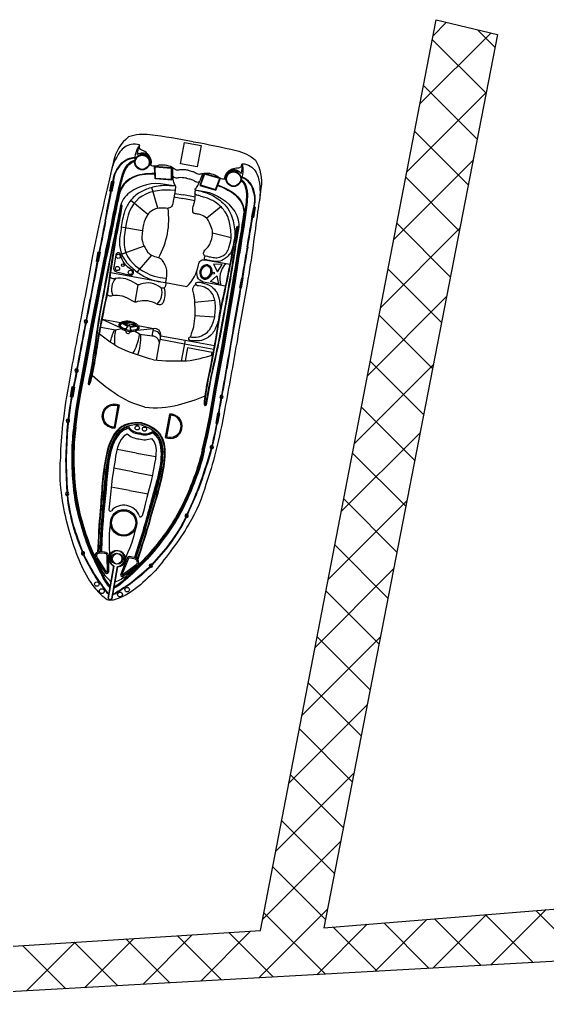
# Model space of a CAD drawing. Header units: metres. Extents: x 316591 to 321268, y 1878408 to 1881184.
# Drawn here: x 316863.8 to 316950.3, y 1880279.9 to 1880441.7 of the extents above; entities that cross this region are included whole.
import ezdxf

# ---------------------------------------------------------------- set-up
doc = ezdxf.new("R2010")
doc.units = ezdxf.units.M
doc.layers.add('PORT', color=5, linetype='Continuous')

msp = doc.modelspace()

# ---------------------------------------------------------------- linework, layer by layer
at = {"color": 32, "true_color": 0xcd6928}
for p, q in [((316883.55, 1880419.54), (316883.53, 1880419.63)), ((316899.61, 1880416.61), (316899.66, 1880416.68)), ((316886.46, 1880410.81), (316885.44, 1880414.21)), ((316884.81, 1880409.8), (316882.01, 1880412.1)), ((316889.09, 1880412.66), (316890.54, 1880412.4)), ((316889.2, 1880413.25), (316890.65, 1880412.98)), ((316892.49, 1880412.05), (316890.54, 1880412.4)), ((316892.55, 1880412.64), (316890.65, 1880412.98)), ((316896.78, 1880411.06), (316894.46, 1880409.16)), ((316883.9, 1880407.12), (316880.45, 1880407.72)), ((316898.44, 1880405.97), (316895.4, 1880406.71)), ((316884.18, 1880404.61), (316880.52, 1880403.29)), ((316885.42, 1880403.11), (316883.06, 1880400.37)), ((316886.81, 1880398.77), (316878.73, 1880400.24)), ((316883.18, 1880398.29), (316882.66, 1880395.45)), ((316895.78, 1880395.7), (316892.46, 1880395.35)), ((316880.33, 1880392.06), (316877.34, 1880392.61)), ((316880.33, 1880391.21), (316877.34, 1880392.61)), ((316895.74, 1880392.95), (316892.5, 1880393.2)), ((316881.49, 1880391.42), (316880.53, 1880391.97)), ((316881.58, 1880391.57), (316880.72, 1880392.07)), ((316882.67, 1880391.64), (316880.9, 1880391.96)), ((316881.89, 1880391.51), (316882.84, 1880391.67)), ((316881.92, 1880391.34), (316882.99, 1880391.52)), ((316885.73, 1880391.08), (316883.06, 1880390.81)), ((316885.73, 1880391.08), (316883.24, 1880391.54)), ((316885.51, 1880389.88), (316885.73, 1880391.08)), ((316890.9, 1880389.2), (316895.74, 1880388.32)), ((316890.79, 1880388.62), (316895.64, 1880387.74)), ((316882.93, 1880370.71), (316879.76, 1880371.29)), ((316882.93, 1880370.71), (316886.11, 1880370.13)), ((316882.37, 1880367.64), (316879.21, 1880368.22)), ((316882.37, 1880367.64), (316885.54, 1880367.06)), ((316881.81, 1880364.57), (316878.78, 1880365.13)), ((316881.81, 1880364.57), (316884.84, 1880364.02))]:
    msp.add_line(p, q, dxfattribs=at)
for points in [[(316892.24, 1880421.71, 0.01736), (316885.14, 1880422.83, 0.12634), (316881.63, 1880422.49, 0.172899), (316879.17, 1880418.49, 0.013884), (316878.32, 1880414.68, 0.008973), (316877.07, 1880409.25, 0.01509), (316875.76, 1880403.02, -0.002245), (316873.93, 1880393.37, 0.003342), (316871.95, 1880382.64, 0.016984), (316870.85, 1880375.42, 0.024546), (316870.47, 1880369.93, 0.067942), (316870.79, 1880362.87, 0.033948), (316871.88, 1880358.1, 0.022001), (316873.26, 1880353.78, 0.042872), (316875.27, 1880349.8, 0.059514), (316876.87, 1880347.78, 0.046364), (316877.83, 1880346.95, 0.104882), (316878.54, 1880346.62, 0.104882)], [(316892.24, 1880421.71, -0.01736), (316899.29, 1880420.25, -0.12634), (316902.45, 1880418.69, -0.172899), (316903.34, 1880414.08, -0.013884), (316902.78, 1880410.22, -0.008973), (316902.04, 1880404.7, -0.01509), (316901.06, 1880398.4, 0.002245), (316899.37, 1880388.72, -0.003342), (316897.43, 1880377.99, -0.016984), (316895.9, 1880370.85, -0.024546), (316894.32, 1880365.57, -0.067942), (316891.52, 1880359.08, -0.033948), (316888.82, 1880355.01, -0.022001), (316886, 1880351.45, -0.042872), (316882.72, 1880348.45, -0.059514), (316880.51, 1880347.12, -0.046364), (316879.31, 1880346.68, -0.104882), (316878.54, 1880346.62, -0.104882)], [(316883.45, 1880421.17, 0.164393), (316882.07, 1880421.25, 0.188684), (316880.24, 1880420.05, 0.10758), (316878.67, 1880416.37)], [(316872.66, 1880374.98), (316873.01, 1880377.55), (316873.49, 1880380.52), (316874.39, 1880385.32), (316875.6, 1880391.92), (316877.65, 1880402.49, 0.002601), (316878.83, 1880408.22, -0.004411), (316879.83, 1880413.09, -0.013009), (316880.67, 1880416.41, -0.113396), (316881.63, 1880418.09, -0.146005), (316882.65, 1880418.69, -1.595219)], [(316872.75, 1880374.97), (316873.1, 1880377.54), (316873.57, 1880380.5), (316874.48, 1880385.3), (316875.69, 1880391.91), (316877.74, 1880402.48, 0.002601), (316878.92, 1880408.2, -0.004411), (316879.91, 1880413.07, -0.013003), (316880.75, 1880416.39, -0.113337), (316881.7, 1880418.03, -0.144821), (316882.65, 1880418.6, -0.138987)], [(316872.84, 1880374.96), (316873.18, 1880377.53), (316873.66, 1880380.49), (316874.57, 1880385.29), (316875.77, 1880391.89), (316877.83, 1880402.46, 0.002601), (316879, 1880408.19, -0.00441), (316880, 1880413.05, -0.012997), (316880.83, 1880416.36, -0.113276), (316881.76, 1880417.97, -0.142458), (316882.66, 1880418.51, -0.142458)], [(316877.79, 1880408.72, 0.002942), (316878.64, 1880413.01, -0.002013), (316879.19, 1880415.74, -0.130442), (316880.03, 1880417.59, -0.261246), (316882.67, 1880419.13, -0.209197)], [(316877.87, 1880408.71, 0.002941), (316878.72, 1880412.99, -0.002014), (316879.28, 1880415.72, -0.130992), (316880.11, 1880417.54, -0.261832), (316882.67, 1880419.04, -0.261832)], [(316900.28, 1880418.1, -0.164393), (316901.6, 1880417.68, -0.188684), (316902.88, 1880415.92, -0.10758), (316903.06, 1880411.92)], [(316885.97, 1880416.41, 0.043334), (316883.9, 1880416.27, 0.18333), (316880.93, 1880414.74, 0.123985), (316879.96, 1880412.48, -0.015377), (316879.53, 1880410.8)], [(316885.97, 1880416.5, 0.043195), (316883.89, 1880416.35, 0.183415), (316880.87, 1880414.8, 0.094511), (316880, 1880413.08)], [(316893.88, 1880371.12), (316894.47, 1880373.64), (316895.06, 1880376.58), (316895.91, 1880381.39), (316897.12, 1880388), (316898.93, 1880398.61, -0.002601), (316899.85, 1880404.38, 0.00441), (316900.64, 1880409.29, 0.012997), (316901.03, 1880412.67, 0.113276), (316900.73, 1880414.51, 0.142458), (316900.08, 1880415.33, 0.142458)], [(316893.96, 1880371.1), (316894.55, 1880373.63), (316895.15, 1880376.56), (316896, 1880381.38), (316897.2, 1880387.98), (316899.01, 1880398.59, -0.002601), (316899.94, 1880404.37, 0.004411), (316900.73, 1880409.27, 0.013003), (316901.11, 1880412.67, 0.113337), (316900.81, 1880414.54, 0.144821), (316900.11, 1880415.41, 0.138987)], [(316894.05, 1880371.08), (316894.64, 1880373.61), (316895.24, 1880376.55), (316896.08, 1880381.36), (316897.29, 1880387.97), (316899.1, 1880398.58, -0.002601), (316900.03, 1880404.35, 0.004411), (316900.81, 1880409.26, 0.013009), (316901.2, 1880412.66, 0.113396), (316900.89, 1880414.57, 0.146005), (316900.15, 1880415.49, 1.595219)], [(316901.09, 1880404.47, -0.002941), (316901.81, 1880408.78, 0.002014), (316902.26, 1880411.53, 0.130992), (316902.13, 1880413.52, 0.261832), (316900.25, 1880415.83, 0.261832)], [(316901.18, 1880404.46, -0.002942), (316901.9, 1880408.76, 0.002013), (316902.34, 1880411.51, 0.130442), (316902.21, 1880413.55, 0.261246), (316900.29, 1880415.91, 0.209197)], [(316873.01, 1880374.94), (316873.36, 1880377.5), (316873.83, 1880380.46), (316874.74, 1880385.26), (316875.95, 1880391.86), (316878, 1880402.42, 0.002601), (316879.18, 1880408.15, -0.00441), (316880.17, 1880413.02, -0.002867), (316880.34, 1880413.75, -0.002867)], [(316889.35, 1880414.41), (316887.63, 1880414.72, 0.202722), (316881.84, 1880413.41, 0.178768), (316880.27, 1880410.99, -0.010028), (316879.17, 1880405.63, 0.005356), (316877.48, 1880396.78, 0.016605), (316876.28, 1880389.59, -0.018921), (316875.02, 1880382.13, 0.925873), (316875.3, 1880382.03, 0.041202), (316875.66, 1880383.33, 0.024461), (316876.45, 1880387.6, -0.012888), (316878, 1880395.81, 0.019359), (316878.78, 1880400.64, -0.002375), (316879.69, 1880406.22, 0.006386), (316880.36, 1880409.76, 0.013656), (316880.61, 1880411.18, 0.862706), (316880.34, 1880411.26, -0.648089)], [(316889.35, 1880414.41), (316889.28, 1880413.71), (316888.91, 1880411.62, -0.448043), (316887.75, 1880410.81, 0.025561), (316886.66, 1880410.83, 0.15676), (316885.48, 1880410.39, 0.144288), (316884.78, 1880409.76, 0.079427), (316884.09, 1880408.13, 0.054179), (316883.83, 1880406.15, 0.127294), (316884.2, 1880404.58, -0.025195), (316884.76, 1880403.64, 0.112656), (316885.43, 1880403.11, 0.061652), (316886.44, 1880402.76, -0.222278), (316887.17, 1880402.27, -0.049109), (316887.59, 1880401.54, -0.09997), (316887.86, 1880400.68, -0.045992), (316887.8, 1880399.34), (316887.72, 1880398.64)], [(316892.52, 1880413.83), (316894.09, 1880413.55, -0.202722), (316899.04, 1880410.27, -0.178768), (316899.66, 1880407.45, 0.010028), (316898.79, 1880402.05, -0.005356), (316897.24, 1880393.17, -0.016605), (316895.82, 1880386.02, 0.018921), (316894.37, 1880378.59, -0.925873), (316894.08, 1880378.6, -0.041202), (316894.19, 1880379.95, -0.024461), (316894.97, 1880384.22, 0.012888), (316896.42, 1880392.45, -0.019359), (316897.39, 1880397.24, 0.002375), (316898.52, 1880402.79, -0.006386), (316899.13, 1880406.33, -0.013656), (316899.41, 1880407.75, -0.862706), (316899.69, 1880407.73, 0.648089)], [(316896.24, 1880414.54, -0.043334), (316898.12, 1880413.67, -0.18333), (316900.36, 1880411.2, -0.123985), (316900.47, 1880408.74, 0.015377), (316900.29, 1880407.01)], [(316896.27, 1880414.62, -0.043195), (316898.16, 1880413.75, -0.183415), (316900.44, 1880411.23, -0.094511), (316900.64, 1880409.32)], [(316880.42, 1880411.23, 0.016488), (316880.36, 1880410.97, -0.010023), (316879.26, 1880405.62, 0.005356), (316877.57, 1880396.76, 0.016607), (316876.37, 1880389.57, -0.018921), (316875.1, 1880382.11, -0.01143), (316875.1, 1880382.11, 0.913283), (316875.22, 1880382.06, 0.041174), (316875.58, 1880383.35, 0.024478), (316876.36, 1880387.61, -0.012889), (316877.91, 1880395.83, 0.019362), (316878.7, 1880400.65, -0.002377), (316879.6, 1880406.24, 0.006391), (316880.28, 1880409.78, 0.013664), (316880.52, 1880411.2, -0.000701), (316880.52, 1880411.2, 0.819976), (316880.42, 1880411.23, 0.819976)], [(316877.79, 1880408.72, -0.006425), (316876.63, 1880402.83, -0.002217), (316874.81, 1880393.19, 0.003368), (316872.77, 1880382.4, 0.024633), (316871.65, 1880375.57, 0.015037), (316871.39, 1880370.99, 0.025439), (316871.36, 1880368.44, 0.013843), (316871.63, 1880363.13, 0.040266), (316872.68, 1880358.27, 0.016729), (316874.3, 1880353.9, 0.029739), (316876.63, 1880349.77, -0.01525), (316877.96, 1880347.98, 0.132389), (316878.26, 1880347.7, 0.028442), (316878.41, 1880347.63, 0.028442)], [(316877.87, 1880408.71, -0.006424), (316876.72, 1880402.81, -0.002217), (316874.89, 1880393.18, 0.003368), (316872.86, 1880382.38, 0.024633), (316871.73, 1880375.56, 0.015038), (316871.47, 1880370.99, 0.025461), (316871.45, 1880368.44, 0.013839), (316871.72, 1880363.14, 0.040238), (316872.77, 1880358.29, 0.016715), (316874.38, 1880353.93, 0.029693), (316876.7, 1880349.82, -0.015234), (316878.04, 1880348.03, 0.134036), (316878.31, 1880347.78, 0.024879), (316878.42, 1880347.72, 0.024879)], [(316893.71, 1880371.16), (316894.29, 1880373.68), (316894.89, 1880376.61), (316895.74, 1880381.42), (316896.94, 1880388.03), (316898.75, 1880398.64, -0.002601), (316899.68, 1880404.41, 0.00441), (316900.47, 1880409.31, 0.002867), (316900.57, 1880410.06, 0.002867)], [(316899.6, 1880407.73, -0.016488), (316899.57, 1880407.46, 0.010023), (316898.7, 1880402.07, -0.005356), (316897.16, 1880393.19, -0.016607), (316895.74, 1880386.04, 0.018921), (316894.29, 1880378.61, 0.01143), (316894.29, 1880378.6, -0.913283), (316894.17, 1880378.61, -0.041174), (316894.28, 1880379.94, -0.024478), (316895.05, 1880384.2, 0.012889), (316896.5, 1880392.43, -0.019362), (316897.47, 1880397.22, 0.002377), (316898.6, 1880402.77, -0.006391), (316899.22, 1880406.32, -0.013664), (316899.5, 1880407.73, 0.000701), (316899.5, 1880407.73, -0.819976), (316899.6, 1880407.73, -0.819976)], [(316901.18, 1880404.46, 0.006425), (316900.18, 1880398.53, 0.002217), (316898.48, 1880388.87, -0.003368), (316896.57, 1880378.05, -0.024633), (316895.21, 1880371.26, -0.015037), (316893.84, 1880366.9, -0.025439), (316892.96, 1880364.5, -0.013843), (316890.83, 1880359.63, -0.040266), (316888.13, 1880355.45, -0.016729), (316885.07, 1880351.93, -0.029739), (316881.43, 1880348.89, 0.01525), (316879.55, 1880347.69, -0.132389), (316879.18, 1880347.54, -0.028442), (316879.01, 1880347.52, -0.028442)], [(316901.09, 1880404.47, 0.006424), (316900.09, 1880398.54, 0.002217), (316898.4, 1880388.89, -0.003368), (316896.49, 1880378.07, -0.024633), (316895.12, 1880371.29, -0.015038), (316893.75, 1880366.92, -0.025461), (316892.88, 1880364.53, -0.013839), (316890.75, 1880359.67, -0.040238), (316888.06, 1880355.5, -0.016715), (316885.01, 1880351.99, -0.029693), (316881.39, 1880348.96, 0.015234), (316879.5, 1880347.76, -0.134036), (316879.16, 1880347.62, -0.024879), (316879.03, 1880347.61, -0.024879)], [(316887.72, 1880398.64), (316891.22, 1880398, 0.158322), (316893.1, 1880401.56, -0.417676), (316894.15, 1880402.38), (316898.29, 1880401.63)], [(316897.55, 1880398.03), (316893.87, 1880398.7, -0.406088), (316892.91, 1880400.77)], [(316887.72, 1880398.64, -0.291269), (316887.47, 1880397.78, -0.299867), (316886.9, 1880397.81, 0.273478), (316883.63, 1880398.35, -0.28657), (316882.76, 1880398.48, 0.198759), (316879.45, 1880399.32, -0.45148), (316878.65, 1880399.62, -1.463971)], [(316887.48, 1880397.79, -0.164009), (316887.26, 1880395.25, -0.407559), (316886.39, 1880395.06, 0.20466), (316883.11, 1880395.51, -0.28657), (316882.25, 1880395.64, 0.198759), (316878.93, 1880396.48, -0.45148), (316878.13, 1880396.79, -1.463971)], [(316886.87, 1880389.53), (316886.95, 1880389.92, 0.516839), (316885.73, 1880391.08, 0.282905)], [(316885.72, 1880385.98, -0.033687), (316880.54, 1880387.76, -0.051879), (316876.9, 1880390.21, -1.92312)], [(316886.22, 1880385.95), (316886.68, 1880388.45, 0.462925), (316885.51, 1880389.88), (316883.47, 1880390.12)], [(316886.68, 1880388.45), (316886.87, 1880389.53, 0.545737), (316885.65, 1880390.68, 0.282905)], [(316885.72, 1880385.98, 0.033687), (316891.19, 1880385.82, 0.051879), (316895.47, 1880386.82, 1.92312)], [(316884.31, 1880378.25, -0.096403), (316879.3, 1880380.55, -0.040538), (316875.69, 1880383.44, -1.92312)], [(316884.31, 1880378.25, 0.096403), (316889.81, 1880378.63, 0.040538), (316894.21, 1880380.06, 1.92312)], [(316880.11, 1880378.59), (316879.42, 1880374.78, -0.483063), (316877.37, 1880377.08, -0.50024), (316880.11, 1880378.59, -0.418424)], [(316888.36, 1880377.08), (316887.66, 1880373.28, 0.483063), (316890.39, 1880374.7, 0.50024), (316888.36, 1880377.08, 0.418424)], [(316872.66, 1880374.98, 0.031596), (316872.35, 1880370.95, 0.004928), (316872.36, 1880368.26, 0.02844), (316872.77, 1880363.59, 0.042875), (316873.84, 1880358.99, 0.035347), (316875.38, 1880354.54, 0.024093), (316877.3, 1880350.61, 0.079837), (316878.59, 1880348.65)], [(316872.75, 1880374.97, 0.031592), (316872.44, 1880370.95, 0.004926), (316872.45, 1880368.26, 0.028436), (316872.86, 1880363.6, 0.042895), (316873.92, 1880359.01, 0.035363), (316875.46, 1880354.57, 0.024111), (316877.38, 1880350.65, 0.077658), (316878.61, 1880348.76, 0.077658)], [(316872.84, 1880374.96, 0.031588), (316872.52, 1880370.95, 0.004924), (316872.54, 1880368.26, 0.028433), (316872.95, 1880363.61, 0.042917), (316874.01, 1880359.04, 0.035379), (316875.54, 1880354.61, 0.02413), (316877.46, 1880350.69, 0.075408), (316878.63, 1880348.87, 0.075408)], [(316873.01, 1880374.93, 0.031581), (316872.7, 1880370.95, 0.00492), (316872.71, 1880368.27, 0.028426), (316873.12, 1880363.64, 0.042959), (316874.17, 1880359.09, 0.035411), (316875.71, 1880354.68, 0.028829), (316877.31, 1880351.38, 0.092336), (316878.78, 1880349.68, 0.080328)], [(316894.05, 1880371.08, -0.031596), (316892.92, 1880367.19, -0.004928), (316891.96, 1880364.68, -0.02844), (316889.92, 1880360.46, -0.042875), (316887.3, 1880356.53, -0.035347), (316884.28, 1880352.91, -0.024093), (316881.1, 1880349.91, -0.079837), (316879.2, 1880348.54)], [(316893.96, 1880371.1, -0.031592), (316892.84, 1880367.23, -0.004926), (316891.87, 1880364.71, -0.028436), (316889.84, 1880360.5, -0.042895), (316887.23, 1880356.58, -0.035363), (316884.22, 1880352.97, -0.024111), (316881.04, 1880349.98, -0.077658), (316879.22, 1880348.65, -0.077658)], [(316893.88, 1880371.12, -0.031588), (316892.76, 1880367.26, -0.004924), (316891.79, 1880364.75, -0.028433), (316889.77, 1880360.54, -0.042917), (316887.16, 1880356.64, -0.035379), (316884.16, 1880353.04, -0.02413), (316880.98, 1880350.04, -0.075408), (316879.24, 1880348.76, -0.075408)], [(316893.71, 1880371.16, -0.031581), (316892.59, 1880367.32, -0.00492), (316891.63, 1880364.81, -0.028426), (316889.61, 1880360.62, -0.042959), (316887.02, 1880356.74, -0.035411), (316884.03, 1880353.16, -0.028829), (316881.36, 1880350.64, -0.092336), (316879.39, 1880349.57, -0.080328)], [(316877.03, 1880354.59), (316877.73, 1880354.51, -0.382221), (316878.3, 1880353.99), (316878.34, 1880351.26, -0.786544), (316877.91, 1880351.03), (316876.3, 1880353.51, -0.616464), (316877.03, 1880354.59, -3.844907)], [(316882.76, 1880353.54), (316882.08, 1880353.72, 0.382221), (316881.36, 1880353.43), (316880.36, 1880350.89, 0.786544), (316880.68, 1880350.52), (316883.06, 1880352.27, 0.616464), (316882.76, 1880353.54, 3.844907)]]:
    msp.add_lwpolyline(points, format="xyb", dxfattribs=at)
for points in [[(316893.53, 1880421.07), (316892.89, 1880417.58), (316890.17, 1880418.07), (316890.81, 1880421.56)], [(316888.71, 1880417.46), (316888.72, 1880415.4), (316886, 1880415.6), (316885.92, 1880417.69)], [(316888.63, 1880417.38), (316888.64, 1880415.5), (316886.08, 1880415.69), (316886.02, 1880417.59)], [(316894.04, 1880416.49), (316893.31, 1880414.56), (316895.93, 1880413.79), (316896.73, 1880415.72)], [(316894.1, 1880416.38), (316893.42, 1880414.62), (316895.88, 1880413.9), (316896.62, 1880415.66)], [(316896.21, 1880400.4), (316896.97, 1880401.57), (316895.58, 1880401.64)], [(316896.09, 1880399.73), (316896.39, 1880398.37), (316895.06, 1880398.79)]]:
    msp.add_lwpolyline(points, close=True, dxfattribs=at)
for points in [[(316878.75, 1880413.6), (316878.6, 1880413.63), (316878.89, 1880415.22), (316879.08, 1880415.18)], [(316879.16, 1880415.17), (316879.22, 1880415.16), (316878.93, 1880413.57), (316878.84, 1880413.58)], [(316902.17, 1880410.97), (316902.11, 1880410.98), (316901.82, 1880409.39), (316901.91, 1880409.37)], [(316902, 1880409.36), (316902.15, 1880409.33), (316902.44, 1880410.92), (316902.25, 1880410.95)], [(316876.49, 1880402.07), (316876.38, 1880402.09), (316876.67, 1880403.66), (316876.8, 1880403.64)], [(316876.89, 1880403.62), (316876.97, 1880403.61), (316876.69, 1880402.03), (316876.58, 1880402.05)], [(316900.22, 1880399.37), (316900.13, 1880399.38), (316899.85, 1880397.81), (316899.95, 1880397.79)], [(316900.04, 1880397.77), (316900.15, 1880397.75), (316900.44, 1880399.33), (316900.31, 1880399.35)], [(316879.5, 1880390.82), (316877.09, 1880391.29)], [(316886.84, 1880389.35), (316890.79, 1880388.62)], [(316886.95, 1880389.92), (316890.9, 1880389.2), (316890.27, 1880385.79)], [(316895.26, 1880386.75), (316895.34, 1880387.2), (316891.3, 1880387.93), (316890.91, 1880385.81)], [(316872.28, 1880379.91), (316872.13, 1880379.94), (316872.43, 1880381.59), (316872.59, 1880381.56)], [(316872.68, 1880381.54), (316872.79, 1880381.52), (316872.49, 1880379.88), (316872.37, 1880379.9)], [(316896.35, 1880377.22), (316896.24, 1880377.24), (316895.94, 1880375.6), (316896.06, 1880375.57)], [(316896.15, 1880375.56), (316896.3, 1880375.53), (316896.6, 1880377.18), (316896.44, 1880377.21)], [(316878.28, 1880346.93), (316879.25, 1880352.25)], [(316879.24, 1880352.21), (316878.28, 1880346.93)], [(316878.89, 1880346.82), (316879.86, 1880352.14)], [(316879.85, 1880352.1), (316878.89, 1880346.82)]]:
    msp.add_lwpolyline(points, dxfattribs=at)
for points in [[(316881.95, 1880399.84, 0.917705), (316882.11, 1880400.74, -0.209704), (316880.36, 1880403.17, 0.850912), (316879.59, 1880403.19), (316879.21, 1880401.12, 0.435659), (316879.68, 1880400.4)], [(316879.91, 1880378.48), (316879.27, 1880374.96, -0.460147), (316877.54, 1880377.06, -0.47706)], [(316888.5, 1880376.91), (316887.86, 1880373.39, 0.460147), (316890.22, 1880374.74, 0.47706)], [(316877, 1880354.37), (316877.72, 1880354.29, -0.383069), (316878.08, 1880353.98), (316878.12, 1880351.22, -0.853636), (316878.08, 1880351.17), (316876.49, 1880353.62, -0.613527)], [(316882.71, 1880353.33), (316882.01, 1880353.51, 0.383069), (316881.56, 1880353.34), (316880.55, 1880350.77, 0.853636), (316880.57, 1880350.71), (316882.92, 1880352.45, 0.613527)]]:
    msp.add_lwpolyline(points, format="xyb", close=True, dxfattribs=at)
for centre, radius in [((316883.89, 1880418.34), 1.25), ((316883.89, 1880418.34), 1.16), ((316898.86, 1880415.61), 1.25), ((316898.86, 1880415.61), 1.16), ((316879.95, 1880402.94), 0.348), ((316879.83, 1880400.94), 0.348), ((316880.72, 1880401.49), 0.226), ((316881.94, 1880400.3), 0.348), ((316895.53, 1880400.18), 0.187), ((316883.08, 1880374.84), 0.35), ((316884.26, 1880374.63), 0.35), ((316880.85, 1880359.28), 2.17), ((316880.85, 1880359.28), 2.17), ((316880.85, 1880359.28), 1.99), ((316880.85, 1880359.28), 1.99), ((316879.69, 1880353.42), 0.882), ((316879.86, 1880353.39), 0.882), ((316876.45, 1880349.25), 0.359), ((316881.42, 1880348.34), 0.359), ((316877.27, 1880348.1), 0.4), ((316880.24, 1880347.55), 0.4)]:
    msp.add_circle(centre, radius, dxfattribs=at)
for centre, radius, start, end in [((316886.68, 1880418.76), 4.02, 143.3239, 183.6595), ((316887.07, 1880419.42), 4.02, 154.2973, 177.5298), ((316883.89, 1880418.34), 1.51, 338.981, 123.8826), ((316883.89, 1880418.34), 1.34, 338.981, 105.9309), ((316898.86, 1880415.61), 1.51, 35.4278, 180.3294), ((316898.86, 1880415.61), 1.34, 53.3795, 180.3294), ((316896.41, 1880416.99), 4.02, 335.6508, 15.9865), ((316896.27, 1880417.74), 4.02, 341.7805, 5.0131), ((316875.46, 1880409.01), 12.78, 330.5547, 8.0273), ((316900.17, 1880399.33), 3.57, 137.1237, 199.0112), ((316881.42, 1880397.56), 2.57, 136.2796, 204.4271), ((316884.57, 1880396.99), 2.57, 312.8552, 17.0594), ((316874.66, 1880392.26), 0.272, 85.7505, 252.253), ((316874.66, 1880392.26), 0.272, 270.8772, 67.1263), ((316880.88, 1880387), 4.06, 95.0894, 109.8452), ((316880.88, 1880387), 4.06, 84.5577, 90.897), ((316882.59, 1880390.54), 1.42, 173.2704, 173.5397), ((316882.59, 1880390.54), 1.42, 138.0598, 165.6999), ((316881.72, 1880391.46), 0.19, 349.6552, 169.6552), ((316880.58, 1880390.91), 1.42, 355.2577, 21.2506), ((316880.88, 1880387), 4.06, 69.6043, 73.8442), ((316881.58, 1880390.71), 0.397, 180.4575, 338.803), ((316880.58, 1880390.91), 1.42, 345.7706, 346.0399), ((316880.88, 1880387), 4.06, 50.2801, 63.6312), ((316873.13, 1880384.24), 0.272, 84.526, 254.6251), ((316873.13, 1880384.24), 0.272, 273.2852, 65.8658), ((316896.89, 1880379.9), 0.272, 93.4446, 246.0251), ((316896.89, 1880379.9), 0.272, 264.6853, 74.7844), ((316871.72, 1880376), 0.272, 87.929, 258.3356), ((316871.72, 1880376), 0.272, 276.9945, 69.2701), ((316883.61, 1880376.47), 2.63, 220.617, 268.3667), ((316883.61, 1880376.47), 2.46, 217.1596, 268.3667), ((316883.62, 1880376.33), 3.31, 228.7793, 265.3817), ((316884.27, 1880376.21), 3.31, 253.9287, 290.531), ((316884.34, 1880376.33), 2.63, 250.9436, 298.6934), ((316884.34, 1880376.33), 2.46, 250.9436, 302.1508), ((316895.29, 1880371.7), 0.272, 90.0402, 242.3158), ((316895.29, 1880371.7), 0.272, 260.9747, 71.3813), ((316871.6, 1880364.02), 0.272, 99.9437, 268.0393), ((316871.6, 1880364.02), 0.272, 286.6744, 81.3086), ((316880.82, 1880359.56), 2.61, 77.9148, 139.7159), ((316880.97, 1880359.53), 2.61, 19.5944, 81.3955), ((316878.65, 1880361.4), 0.231, 173.9928, 320.4606), ((316883.65, 1880360.48), 0.231, 198.8498, 345.3175), ((316891.17, 1880360.44), 0.272, 78.0017, 232.636), ((316891.17, 1880360.44), 0.272, 251.271, 59.3667), ((316901.5, 1880356.17), 23.05, 171.257, 186.3278), ((316860.43, 1880363.66), 23.05, 332.9826, 348.0534), ((316874.2, 1880354.3), 0.272, 124.2827, 279.4247), ((316874.2, 1880354.3), 0.272, 298.0625, 105.6449), ((316879.69, 1880353.42), 1.3, 277.3216, 249.7712), ((316879.86, 1880353.39), 1.3, 269.5391, 241.9887), ((316885.31, 1880352.27), 0.272, 53.6654, 221.2478), ((316885.31, 1880352.27), 0.272, 239.8856, 35.0276), ((316878.66, 1880347.29), 0.522, 223.5625, 295.7478), ((316878.66, 1880347.29), 0.522, 223.5625, 295.7478)]:
    msp.add_arc(centre, radius, start, end, dxfattribs=at)
for centre, major_axis, ratio in [((316894.32, 1880400.37), (-0.28, -1.21), 0.758117), ((316881.72, 1880391.46), (-1.59, 0.29), 0.533092)]:
    msp.add_ellipse(centre, major_axis=major_axis, ratio=ratio, dxfattribs=at)
for start_param, end_param in [(4.712389, 5.232342), (0.830012, 1.576846)]:
    msp.add_ellipse((316881.48, 1880390.46), major_axis=(-0.85, -4.66), ratio=0.425319, start_param=start_param, end_param=end_param, dxfattribs=at)
for points in [[(316885.19, 1880419.13), (316884.88, 1880419.6), (316884.1, 1880420.19), (316883.62, 1880420.44), (316883.43, 1880420.83), (316883.45, 1880421.17)], [(316891.39, 1880417.02), (316890.65, 1880417.11), (316890.16, 1880417.1), (316889.51, 1880417.06), (316889.03, 1880417.35), (316887.94, 1880417.8), (316886.69, 1880417.84), (316886.03, 1880417.7), (316885.62, 1880417.71), (316885.06, 1880417.9)], [(316889.35, 1880414.41), (316889.05, 1880415.07), (316888.94, 1880415.9), (316888.93, 1880417.41)], [(316891.39, 1880417.02), (316892.11, 1880416.85), (316892.56, 1880416.66), (316893.16, 1880416.39), (316893.71, 1880416.5), (316894.89, 1880416.53), (316896.07, 1880416.13), (316896.64, 1880415.76), (316897.03, 1880415.63), (316897.62, 1880415.6)], [(316897.93, 1880416.8), (316898.38, 1880417.14), (316899.33, 1880417.41), (316899.86, 1880417.47), (316900.17, 1880417.77), (316900.28, 1880418.1)], [(316892.52, 1880413.83), (316892.88, 1880414.37), (316893.28, 1880415.11), (316893.82, 1880416.52)], [(316889.35, 1880414.41), (316887.35, 1880414.52), (316885.05, 1880414.09), (316883.3, 1880413.27), (316881.71, 1880411.7), (316880.91, 1880409.98), (316880.41, 1880407.46), (316880.18, 1880404.76), (316880.81, 1880402.68), (316882.41, 1880400.88), (316884.09, 1880399.7), (316886.13, 1880398.9), (316887.72, 1880398.64)], [(316894.2, 1880402.95), (316893.94, 1880403.32), (316894.12, 1880403.92), (316894.67, 1880404.49), (316895.1, 1880405.23), (316895.39, 1880406.43), (316895.34, 1880407.32), (316894.9, 1880408.43), (316894.43, 1880409.19), (316893.48, 1880409.73), (316892.77, 1880409.88), (316892.29, 1880410.04), (316892.17, 1880410.44), (316892.3, 1880411.27), (316892.55, 1880412.88), (316892.64, 1880413.69), (316893.54, 1880413.59), (316895.16, 1880413.03), (316896.28, 1880412.34), (316897.43, 1880411.36), (316898.3, 1880410.06), (316898.79, 1880408.74), (316899.01, 1880407.44), (316899.05, 1880406.13), (316898.83, 1880404.78), (316898.34, 1880403.47), (316897.83, 1880402.87), (316897.18, 1880402.4), (316896.07, 1880402.07), (316895.39, 1880402.16), (316894.54, 1880402.31), (316894.1, 1880402.53), (316894.2, 1880402.95), (316894.61, 1880402.94), (316895.52, 1880402.75), (316896.33, 1880402.73), (316897.12, 1880403.04), (316897.69, 1880403.52), (316898.08, 1880404.31), (316898.44, 1880405.89), (316898.4, 1880407.25), (316898.19, 1880408.5), (316897.86, 1880409.54), (316897.48, 1880410.21), (316896.87, 1880410.97), (316895.98, 1880411.72), (316895.25, 1880412.15), (316894.34, 1880412.53), (316893.57, 1880412.76), (316893.02, 1880412.9), (316892.61, 1880413.04), (316892.53, 1880413.29)], [(316892.36, 1880389.68), (316892.02, 1880389.72), (316891.59, 1880389.7), (316891.54, 1880389.3), (316892.21, 1880389.09), (316893.6, 1880389.17), (316895.09, 1880389.97), (316896.05, 1880391.54), (316896.54, 1880393.15), (316896.62, 1880395.16), (316896.09, 1880397.04), (316895.23, 1880397.98), (316893.71, 1880398.61), (316893, 1880398.7), (316892.68, 1880398.57), (316892.76, 1880398.2), (316893.13, 1880398.1), (316894.37, 1880397.72), (316895.14, 1880397.11), (316895.64, 1880396.2), (316895.86, 1880395.22), (316895.86, 1880393.96), (316895.71, 1880392.77), (316895.33, 1880391.73), (316894.77, 1880390.72), (316893.85, 1880390.05), (316892.75, 1880389.68), (316892.36, 1880389.68)], [(316892.67, 1880398.35), (316892.34, 1880398.04), (316892.15, 1880397.6), (316892.29, 1880396.74), (316892.41, 1880396.06), (316892.48, 1880394.96), (316892.51, 1880393.3), (316892.42, 1880392.43), (316892.3, 1880391.53), (316892.12, 1880390.85), (316891.9, 1880390.24), (316891.8, 1880389.75)]]:
    msp.add_spline(points, degree=3, dxfattribs=at)
for points, knots in [([(316891.15, 1880415.72), (316890.91, 1880415.76), (316890.5, 1880415.83), (316889.88, 1880415.82), (316889.34, 1880415.67), (316889.05, 1880415.87), (316888.94, 1880415.95)], [0, 0, 0, 0, 0.00840925, 0.01405459, 0.02148076, 0.02583256, 0.02583256, 0.02583256, 0.02583256]), ([(316891.15, 1880415.72), (316891.39, 1880415.67), (316891.8, 1880415.59), (316892.38, 1880415.36), (316892.83, 1880415.03), (316893.17, 1880415.12), (316893.3, 1880415.15)], [0, 0, 0, 0, 0.00840925, 0.01405459, 0.02148076, 0.02583256, 0.02583256, 0.02583256, 0.02583256]), ([(316889.28, 1880413.71), (316887.28, 1880413.92), (316885.41, 1880413.72), (316882.37, 1880411.9), (316881.57, 1880410.23), (316880.94, 1880406.37), (316880.59, 1880404.36), (316882.39, 1880401.47), (316884.12, 1880400.23), (316886.47, 1880399.51), (316887.11, 1880399.43), (316887.8, 1880399.34)], [0, 0, 0, 0, 0.0684102, 0.0684102, 0.1368204, 0.1368204, 0.2052306, 0.2052306, 0.2736407, 0.2736407, 0.2974604, 0.2974604, 0.2974604, 0.2974604]), ([(316894.08, 1880399.33), (316894.48, 1880399.24), (316895.04, 1880399.75), (316895.16, 1880401.03), (316894.74, 1880401.51), (316893.87, 1880401.32), (316893.45, 1880400.58), (316893.62, 1880399.63), (316893.84, 1880399.39), (316894.08, 1880399.33)], [0, 0, 0, 0, 1.743273, 1.743273, 3.486547, 3.486547, 5.22982, 5.22982, 6.283185, 6.283185, 6.283185, 6.283185]), ([(316880.31, 1880391.72), (316880.27, 1880391.54), (316880.45, 1880391.25), (316881.63, 1880390.62), (316882.95, 1880390.79), (316883.27, 1880391.46), (316882.45, 1880392.12), (316880.83, 1880392.21), (316880.35, 1880391.95), (316880.31, 1880391.72)], [0, 0, 0, 0, 1.031451, 1.031451, 2.992455, 2.992455, 4.95346, 4.95346, 6.283185, 6.283185, 6.283185, 6.283185]), ([(316883.84, 1880375.65), (316882.34, 1880375.8), (316880.68, 1880375.55), (316878.72, 1880373.16), (316878.26, 1880371.63), (316877.32, 1880367.22), (316877.27, 1880364.3), (316876.79, 1880359.08), (316876.67, 1880356.83), (316876.58, 1880354.5)], [0, 0, 0, 0, 0.0462196, 0.0462196, 0.0924392, 0.0924392, 0.1947325, 0.1947325, 0.2709084, 0.2709084, 0.2709084, 0.2709084]), ([(316883.83, 1880375.57), (316882.28, 1880375.72), (316880.62, 1880375.41), (316878.69, 1880372.91), (316878.27, 1880371.33), (316877.39, 1880366.89), (316877.31, 1880363.96), (316876.86, 1880358.86), (316876.76, 1880356.75), (316876.67, 1880354.54)], [0, 0, 0, 0, 0.0480884, 0.0480884, 0.0961768, 0.0961768, 0.1985377, 0.1985377, 0.2704106, 0.2704106, 0.2704106, 0.2704106]), ([(316883.8, 1880375.3), (316882.23, 1880375.46), (316880.63, 1880375.09), (316878.8, 1880372.49), (316878.42, 1880370.86), (316877.6, 1880366.33), (316877.5, 1880363.33), (316877.1, 1880358.39), (316877.01, 1880356.49), (316876.94, 1880354.59)], [0, 0, 0, 0, 0.0508337, 0.0508337, 0.1016674, 0.1016674, 0.2060328, 0.2060328, 0.2709084, 0.2709084, 0.2709084, 0.2709084]), ([(316881.65, 1880374.98), (316881.32, 1880374.9), (316880, 1880374.37), (316878.26, 1880371.02), (316877.93, 1880365.82), (316877.24, 1880360.05), (316877.09, 1880356.18), (316877.02, 1880354.59)], [0.0234044, 0.0234044, 0.0234044, 0.0234044, 0.0350942, 0.0739111, 0.138251, 0.2165713, 0.2709084, 0.2709084, 0.2709084, 0.2709084]), ([(316881.61, 1880374.75), (316881.02, 1880374.57), (316880.5, 1880374.28), (316879.25, 1880372.77), (316878.79, 1880371.27), (316878.26, 1880368.56), (316878.18, 1880367.2), (316877.8, 1880363.07), (316877.48, 1880360.3), (316877.28, 1880356.54), (316877.24, 1880355.56), (316877.2, 1880354.58)], [0.0248254, 0.0248254, 0.0248254, 0.0248254, 0.0474598, 0.0474598, 0.0949196, 0.0949196, 0.1423794, 0.1423794, 0.237299, 0.237299, 0.2709084, 0.2709084, 0.2709084, 0.2709084]), ([(316883.74, 1880375.31), (316885.27, 1880374.9), (316886.64, 1880374), (316887.43, 1880370.91), (316887.21, 1880369.25), (316886.37, 1880364.73), (316885.41, 1880361.89), (316884.03, 1880357.12), (316883.45, 1880355.31), (316882.85, 1880353.51)], [0, 0, 0, 0, 0.0508337, 0.0508337, 0.1016674, 0.1016674, 0.2060328, 0.2060328, 0.2709084, 0.2709084, 0.2709084, 0.2709084]), ([(316883.81, 1880375.57), (316885.31, 1880375.16), (316886.76, 1880374.29), (316887.68, 1880371.27), (316887.52, 1880369.64), (316886.77, 1880365.17), (316885.81, 1880362.41), (316884.43, 1880357.48), (316883.78, 1880355.47), (316883.08, 1880353.37)], [0, 0, 0, 0, 0.0480884, 0.0480884, 0.0961768, 0.0961768, 0.1985377, 0.1985377, 0.2704106, 0.2704106, 0.2704106, 0.2704106]), ([(316883.84, 1880375.65), (316885.29, 1880375.26), (316886.75, 1880374.45), (316887.74, 1880371.52), (316887.63, 1880369.92), (316886.95, 1880365.46), (316885.97, 1880362.71), (316884.58, 1880357.65), (316883.89, 1880355.52), (316883.15, 1880353.3)], [0, 0, 0, 0, 0.0462196, 0.0462196, 0.0924392, 0.0924392, 0.1947325, 0.1947325, 0.2709084, 0.2709084, 0.2709084, 0.2709084]), ([(316881.44, 1880373.83), (316879.76, 1880373.12), (316879.59, 1880370.29), (316879.06, 1880367.52), (316878.64, 1880363.85), (316878.42, 1880361.41)], [0.0313661, 0.0313661, 0.0313661, 0.0313661, 0.1084744, 0.1084744, 0.1920729, 0.1920729, 0.1920729, 0.1920729]), ([(316885.6, 1880374.02), (316886.09, 1880373.65), (316886.47, 1880373.19), (316887.11, 1880371.34), (316887.01, 1880369.77), (316886.55, 1880367.05), (316886.15, 1880365.75), (316885.04, 1880361.75), (316884.36, 1880359.04), (316883.22, 1880355.46), (316882.91, 1880354.53), (316882.6, 1880353.6)], [0.0248254, 0.0248254, 0.0248254, 0.0248254, 0.0474598, 0.0474598, 0.0949196, 0.0949196, 0.1423794, 0.1423794, 0.237299, 0.237299, 0.2709084, 0.2709084, 0.2709084, 0.2709084]), ([(316885.65, 1880374.25), (316885.92, 1880374.06), (316886.97, 1880373.1), (316887.42, 1880369.35), (316885.89, 1880364.37), (316884.49, 1880358.73), (316883.27, 1880355.05), (316882.77, 1880353.54)], [0.0234044, 0.0234044, 0.0234044, 0.0234044, 0.0350942, 0.0739111, 0.138251, 0.2165713, 0.2709084, 0.2709084, 0.2709084, 0.2709084]), ([(316885.43, 1880373.1), (316886.76, 1880371.84), (316885.91, 1880369.13), (316885.43, 1880366.36), (316884.52, 1880362.77), (316883.87, 1880360.42)], [0.0313661, 0.0313661, 0.0313661, 0.0313661, 0.1084744, 0.1084744, 0.1920729, 0.1920729, 0.1920729, 0.1920729])]:
    msp.add_open_spline(points, degree=3, knots=knots, dxfattribs=at)
for points in [[(316878.71, 1880388.85), (316878.83, 1880389.51), (316879.02, 1880390.2), (316879.32, 1880390.88)], [(316883.17, 1880386.76), (316883.5, 1880387.72), (316883.71, 1880388.86), (316883.64, 1880390.09)]]:
    msp.add_open_spline(points, degree=3, dxfattribs=at)
at = {"layer": 'PORT'}
for p, q in [((316903.27, 1880292.5), (316932.04, 1880441.68)), ((316932.04, 1880441.68), (316942.08, 1880439.24)), ((316942.08, 1880439.24), (316913.65, 1880292.94)), ((316913.65, 1880292.94), (316992.9, 1880299.45)), ((316825.11, 1880287.62), (316903.27, 1880292.5)), ((317025.62, 1880291.59), (316816.95, 1880279.95))]:
    msp.add_line(p, q, dxfattribs=at)
at = {"layer": 'PORT', "linetype": 'Continuous'}
for p, q in [((316931.52, 1880439.01), (316933.77, 1880441.26)), ((316929.38, 1880427.89), (316940.99, 1880439.5)), ((316941.68, 1880437.19), (316938.84, 1880440.03)), ((316940.22, 1880429.67), (316931.42, 1880438.47)), ((316927.23, 1880416.76), (316940.23, 1880429.77)), ((316938.76, 1880422.15), (316929.97, 1880430.94)), ((316937.29, 1880414.63), (316928.51, 1880423.42)), ((316925.08, 1880405.64), (316938.07, 1880418.62)), ((316935.83, 1880407.12), (316927.06, 1880415.89)), ((316922.94, 1880394.51), (316935.9, 1880407.47)), ((316934.37, 1880399.6), (316925.61, 1880408.36)), ((316932.91, 1880392.08), (316924.16, 1880400.83)), ((316920.79, 1880383.38), (316933.74, 1880396.33)), ((316931.45, 1880384.56), (316922.71, 1880393.3)), ((316918.65, 1880372.26), (316931.57, 1880385.18)), ((316929.99, 1880377.04), (316921.25, 1880385.77)), ((316928.53, 1880369.52), (316919.8, 1880378.25)), ((316916.5, 1880361.13), (316929.41, 1880374.04)), ((316927.07, 1880362), (316918.35, 1880370.72)), ((316914.36, 1880350.01), (316927.24, 1880362.89)), ((316925.61, 1880354.48), (316916.9, 1880363.19)), ((316924.15, 1880346.96), (316915.45, 1880355.66)), ((316912.21, 1880338.88), (316925.07, 1880351.74)), ((316922.68, 1880339.44), (316914, 1880348.13)), ((316910.07, 1880327.76), (316922.91, 1880340.6)), ((316921.22, 1880331.92), (316912.54, 1880340.6)), ((316919.76, 1880324.4), (316911.09, 1880333.07)), ((316907.92, 1880316.63), (316920.74, 1880329.45)), ((316918.3, 1880316.88), (316909.64, 1880325.55)), ((316905.77, 1880305.5), (316918.58, 1880318.31)), ((316916.84, 1880309.37), (316908.19, 1880318.02)), ((316915.38, 1880301.85), (316906.74, 1880310.49)), ((316903.63, 1880294.38), (316916.41, 1880307.16)), ((316913.92, 1880294.33), (316905.28, 1880302.96)), ((316902.98, 1880284.75), (316914.25, 1880296.01)), ((316913.91, 1880285.36), (316903.83, 1880295.43)), ((316941.02, 1880286.87), (316950.09, 1880295.94)), ((316956.44, 1880287.73), (316948.37, 1880295.8)), ((316922, 1880285.81), (316930.52, 1880294.33)), ((316930.92, 1880286.31), (316923.47, 1880293.75)), ((316931.51, 1880286.34), (316940.31, 1880295.13)), ((316939.42, 1880286.78), (316931.77, 1880294.43)), ((316947.93, 1880287.26), (316940.07, 1880295.11)), ((316893.47, 1880284.22), (316901.65, 1880292.4)), ((316905.4, 1880284.88), (316898.1, 1880292.18)), ((316912.49, 1880285.28), (316920.74, 1880293.53)), ((316922.41, 1880285.83), (316915.18, 1880293.07)), ((316864.93, 1880282.62), (316872.92, 1880290.61)), ((316879.89, 1880283.46), (316872.75, 1880290.6)), ((316874.45, 1880283.15), (316882.5, 1880291.21)), ((316888.39, 1880283.93), (316881.2, 1880291.13)), ((316883.96, 1880283.69), (316892.08, 1880291.8)), ((316896.9, 1880284.41), (316889.65, 1880291.65)), ((316871.38, 1880282.98), (316864.29, 1880290.07))]:
    msp.add_line(p, q, dxfattribs=at)

doc.saveas('drawing.dxf')
